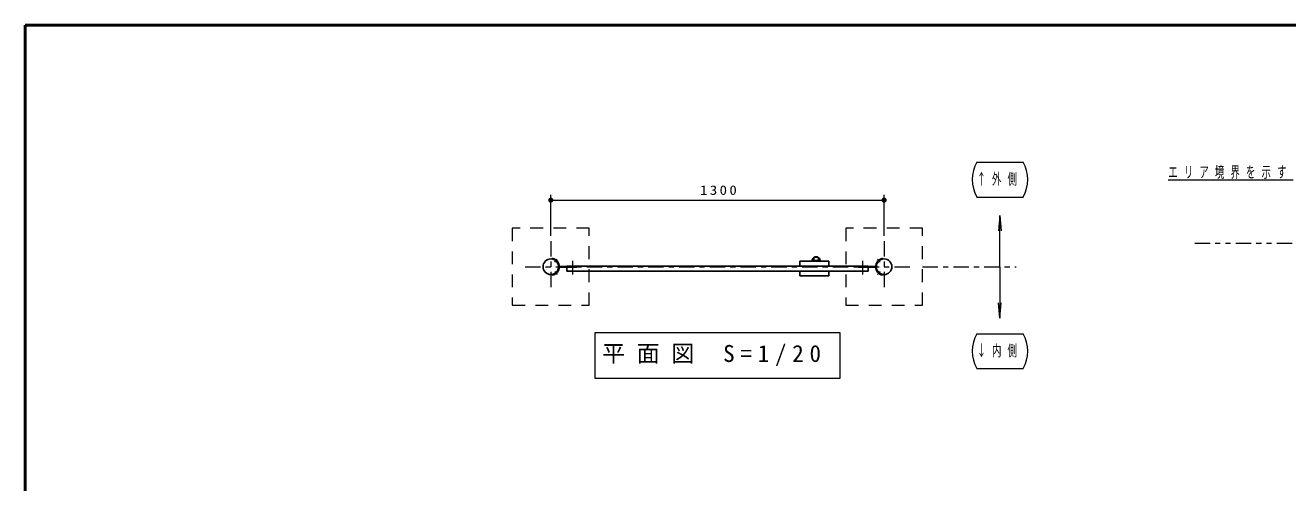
# Model space of a CAD drawing. Units: millimetres on the paper, scale 1:20. Extents: x -385 to 0, y 0 to 267.
# Drawn here: x -385 to -138.8, y 177.9 to 267 of the extents above; entities that cross this region are included whole.
import ezdxf

# ---------------------------------------------------------------- set-up
doc = ezdxf.new("R2010")
doc.units = ezdxf.units.MM
for name, pattern in [('USER1', [4.5, 2.5, -2]), ('USER2', [6, 3, -1, 1, -1]), ('USER3', [8, 3, -1, 1, -1, 1, -1])]:
    doc.linetypes.add(name, pattern=pattern)
doc.layers.add('LY_1', color=7, linetype='Continuous', lineweight=13)
doc.styles.add('ＭＳ ゴシック', font='')
doc.styles.get('ＭＳ ゴシック').set_extended_font_data('MS Gothic')

# ---------------------------------------------------------------- blocks, each defined once
blk = doc.blocks.new('filled_dot')
at = {"color": 0, "linetype": 'Continuous', "lineweight": -2, "const_width": 1.25}
blk.add_lwpolyline([(-0.625, 0, 1), (0.625, 0, 1)], format="xyb", close=True, dxfattribs=at)

msp = doc.modelspace()

# ---------------------------------------------------------------- linework, layer by layer
at = {"layer": 'LY_1', "lineweight": 50}
for p, q in [((0, 267), (-385, 267)), ((-385, 267), (-385, 0))]:
    msp.add_line(p, q, dxfattribs=at)
at = {"layer": 'LY_1'}
for p, q in [((-199.438, 240.355), (-190.438, 240.355)), ((-162.11, 236.916), (-137.73, 236.916)), ((-282.52, 225.97), (-282.52, 233.946)), ((-217.52, 225.97), (-217.52, 233.946)), ((-282.52, 232.946), (-217.52, 232.946)), ((-199.438, 233.555), (-190.438, 233.555)), ((-194.938, 229.97), (-195.2, 226.982)), ((-194.938, 229.97), (-194.677, 226.982)), ((-194.938, 219.97), (-194.938, 229.97)), ((-194.938, 219.97), (-194.938, 209.97)), ((-194.938, 209.97), (-195.2, 212.959)), ((-194.938, 209.97), (-194.677, 212.959)), ((-273.92, 207.076), (-273.92, 198.276)), ((-226.12, 207.076), (-273.92, 207.076)), ((-226.12, 198.276), (-226.12, 207.076)), ((-199.438, 206.923), (-190.438, 206.923)), ((-199.438, 200.123), (-190.438, 200.123)), ((-273.92, 198.276), (-226.12, 198.276))]:
    msp.add_line(p, q, dxfattribs=at)
at = {"layer": 'LY_1', "linetype": 'USER1'}
for p, q in [((-275.02, 227.47), (-290.02, 227.47)), ((-290.02, 227.47), (-290.02, 212.47)), ((-275.02, 212.47), (-275.02, 227.47)), ((-210.02, 227.47), (-225.02, 227.47)), ((-225.02, 227.47), (-225.02, 212.47)), ((-210.02, 212.47), (-210.02, 227.47)), ((-290.02, 212.47), (-275.02, 212.47)), ((-225.02, 212.47), (-210.02, 212.47))]:
    msp.add_line(p, q, dxfattribs=at)
at = {"layer": 'LY_1', "linetype": 'USER2'}
for p, q in [((-282.52, 224.97), (-282.52, 214.97)), ((-217.52, 224.97), (-217.52, 214.97)), ((-287.52, 219.97), (-212.52, 219.97)), ((-281.749, 220.889), (-281.258, 221.475)), ((-278.27, 221.1), (-278.27, 218.44)), ((-221.77, 221.1), (-221.77, 218.44)), ((-218.291, 220.889), (-218.782, 221.475)), ((-210.02, 219.97), (-191.759, 219.97)), ((-281.749, 219.052), (-281.258, 218.466)), ((-218.291, 219.052), (-218.782, 218.466))]:
    msp.add_line(p, q, dxfattribs=at)
at = {"layer": 'LY_1', "linetype": 'USER3'}
msp.add_line((-113.964, 224.502), (-157.953, 224.502), dxfattribs=at)
at = {"layer": 'LY_1', "lineweight": 25}
for p, q in [((-282.257, 221.46), (-282.23, 221.618)), ((-231.344, 221.665), (-231.344, 221.215)), ((-231.252, 221.684), (-231.252, 221.215)), ((-230.312, 221.684), (-230.312, 221.215)), ((-230.219, 221.665), (-230.219, 221.215)), ((-217.783, 221.46), (-217.81, 221.618)), ((-280.855, 219.89), (-277.52, 219.89)), ((-280.848, 220.05), (-277.52, 220.05)), ((-279.395, 219.14), (-279.395, 220.09)), ((-279.395, 220.09), (-220.645, 220.09)), ((-279.395, 219.14), (-220.645, 219.14)), ((-277.52, 220.05), (-277.52, 219.89)), ((-233.972, 220.09), (-233.972, 221.04)), ((-233.972, 221.04), (-228.283, 221.04)), ((-233.972, 218.19), (-233.972, 219.14)), ((-231.344, 221.446), (-231.319, 221.215)), ((-231.344, 221.215), (-230.219, 221.215)), ((-230.992, 221.215), (-230.992, 221.04)), ((-230.572, 221.215), (-230.572, 221.04)), ((-230.219, 221.446), (-230.244, 221.215)), ((-228.283, 220.09), (-228.283, 221.04)), ((-228.283, 218.19), (-228.283, 219.14)), ((-222.52, 220.05), (-222.52, 219.89)), ((-219.193, 220.05), (-222.52, 220.05)), ((-219.185, 219.89), (-222.52, 219.89)), ((-220.645, 219.14), (-220.645, 220.09)), ((-282.257, 218.481), (-282.23, 218.323)), ((-233.972, 218.19), (-228.283, 218.19)), ((-217.783, 218.481), (-217.81, 218.323))]:
    msp.add_line(p, q, dxfattribs=at)
for points in [[(-229.969, 221.04), (-229.976, 221.153), (-229.997, 221.264), (-230.031, 221.372), (-230.078, 221.473), (-230.137, 221.567), (-230.207, 221.652), (-230.287, 221.727), (-230.376, 221.79), (-230.471, 221.84), (-230.572, 221.876), (-230.676, 221.898), (-230.782, 221.905), (-230.888, 221.898), (-230.992, 221.876), (-231.093, 221.84), (-231.188, 221.79), (-231.276, 221.727), (-231.356, 221.652), (-231.426, 221.567), (-231.485, 221.473), (-231.532, 221.372), (-231.567, 221.264), (-231.587, 221.153), (-231.594, 221.04)], [(-230.312, 221.684), (-230.418, 221.757), (-230.533, 221.811), (-230.656, 221.844), (-230.782, 221.855), (-230.908, 221.844), (-231.03, 221.811), (-231.146, 221.757), (-231.252, 221.684)]]:
    msp.add_lwpolyline(points, dxfattribs=at)
for centre in [(-282.52, 219.97), (-217.52, 219.97)]:
    msp.add_circle(centre, 1.512, dxfattribs=at)
at = {"layer": 'LY_1'}
for centre, start, end in [((-193.549, 236.955), 150, 210), ((-196.327, 236.955), 330, 30), ((-193.549, 203.523), 150, 210), ((-196.327, 203.523), 330, 30)]:
    msp.add_arc(centre, 6.8, start, end, dxfattribs=at)
at = {"layer": 'LY_1', "lineweight": 25}
for centre, start, end in [((-282.52, 219.97), 280, 80), ((-217.52, 219.97), 100, 260)]:
    msp.add_arc(centre, 1.673, start, end, dxfattribs=at)

# ---------------------------------------------------------------- block references
at = {"layer": 'LY_1', "xscale": 0.4, "yscale": 0.4}
msp.add_blockref('filled_dot', (-282.52, 232.946), dxfattribs=at)
at = {"layer": 'LY_1', "xscale": 0.4, "yscale": 0.4, "rotation": 180}
msp.add_blockref('filled_dot', (-217.52, 232.946), dxfattribs=at)

# ---------------------------------------------------------------- texts
at = {"layer": 'LY_1', "style": 'ＭＳ ゴシック'}
for s, insert, char_height, attachment_point in [('\\T1.64;\\W0.6;エリア境界を示す', (-162.11, 237.066), 2.199, 7), ('\\T1.64;\\W0.6;↑外側', (-199.438, 236.955), 2.199, 4), ('\\T1.33;\\W1.15;1300', (-249.599, 233.946), 1.833, 8), ('\\T1.5;平面図\\~S=1/20', (-272.52, 202.676), 3.299, 4), ('\\T1.64;\\W0.6;↓内側', (-199.438, 203.523), 2.199, 4)]:
    msp.add_mtext(s, dxfattribs=dict(at, insert=insert, char_height=char_height, attachment_point=attachment_point))

doc.saveas('drawing.dxf')
